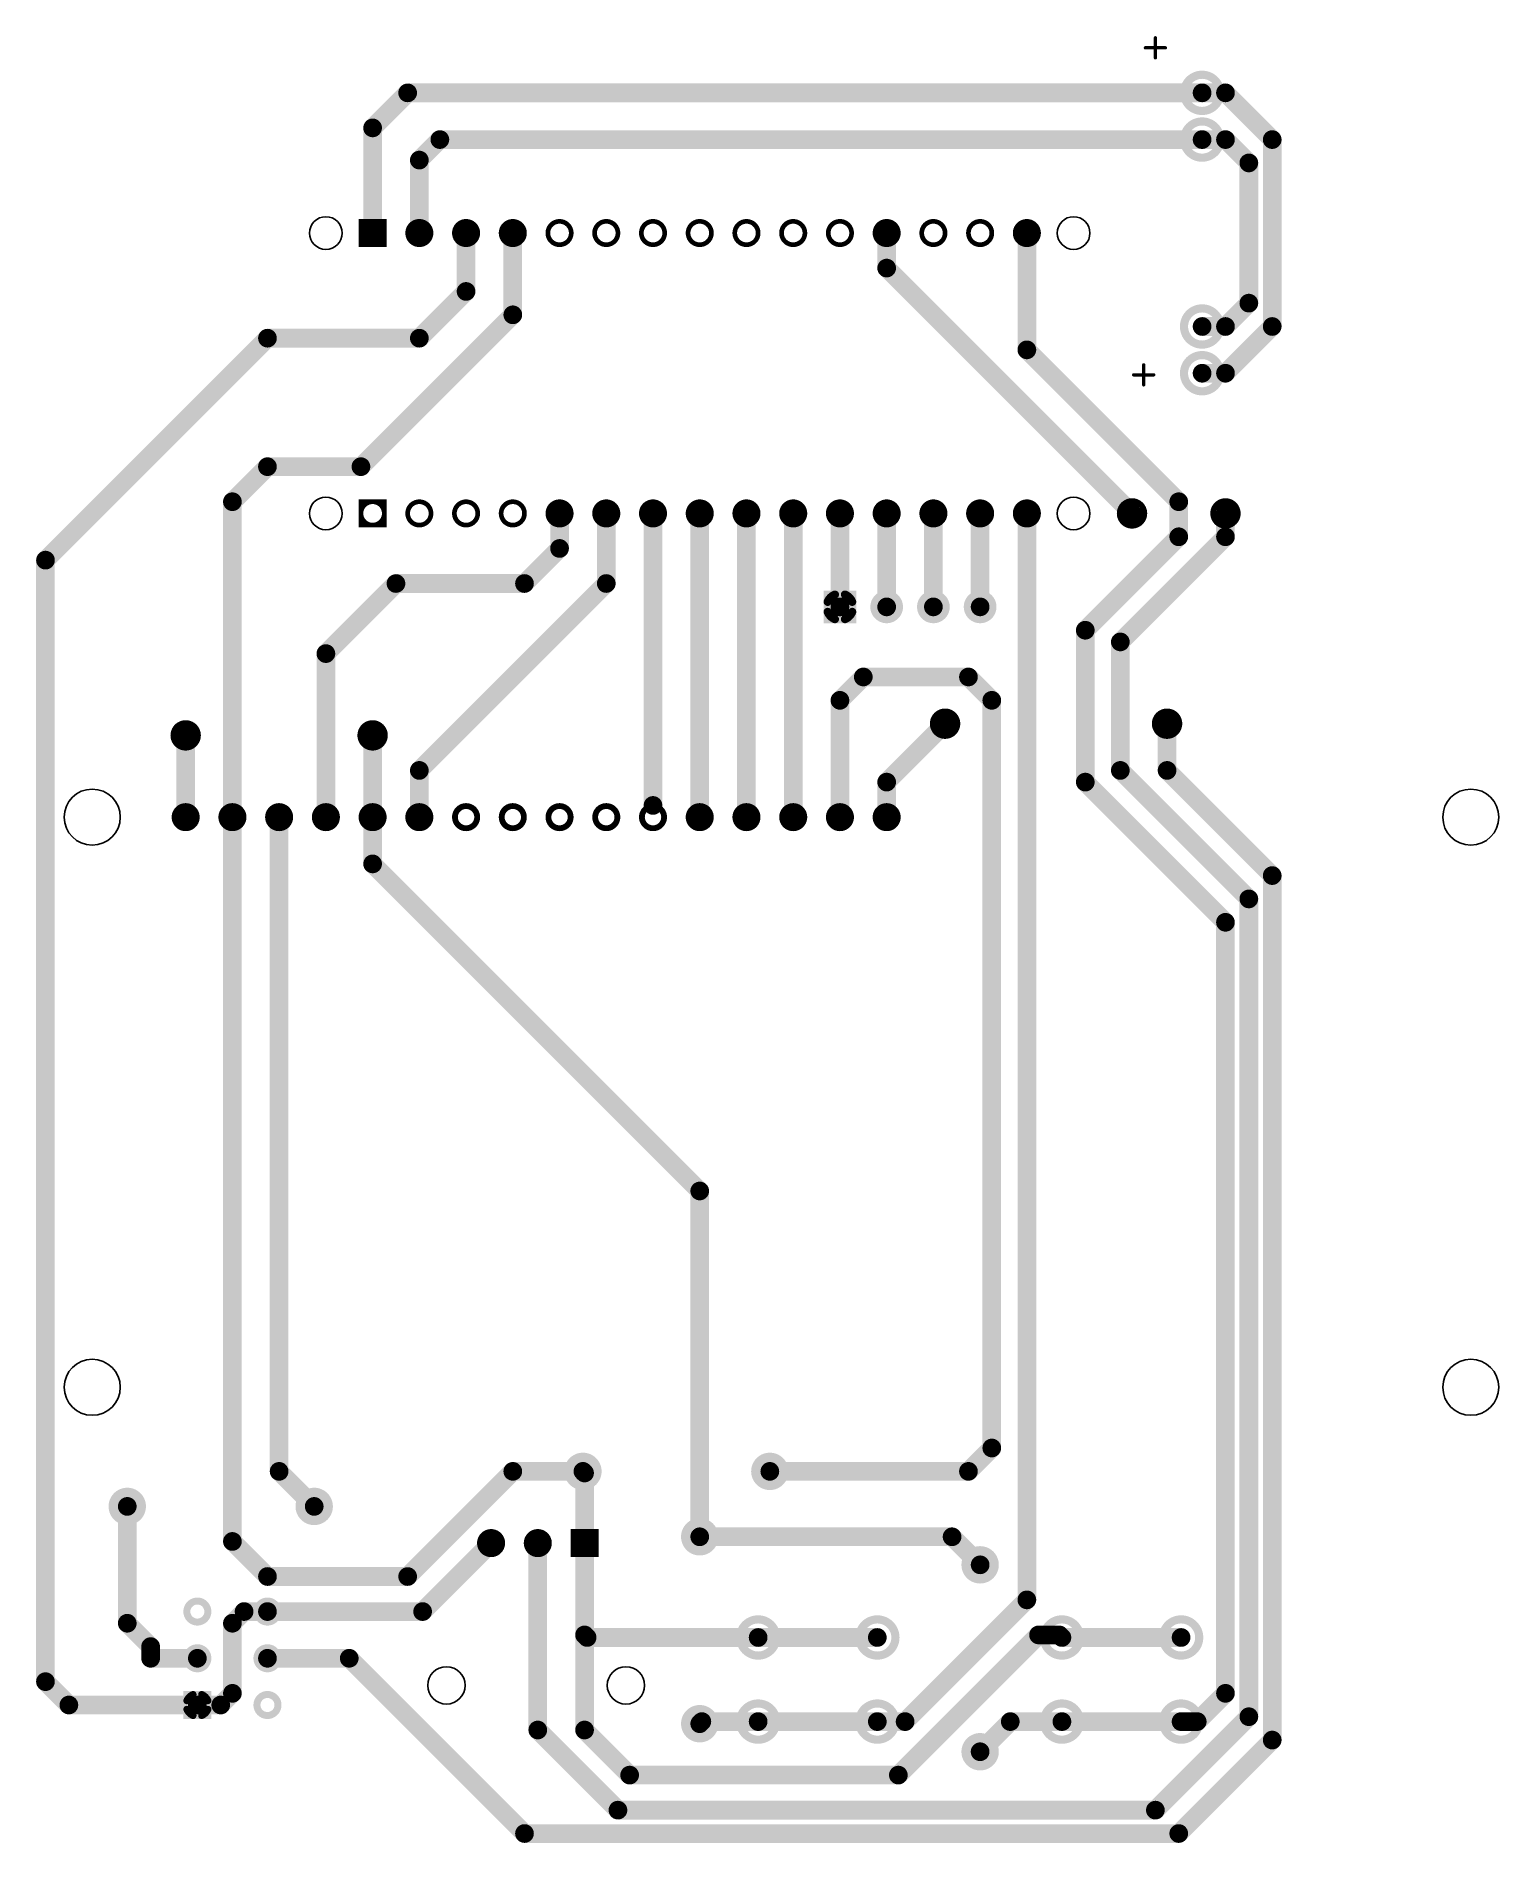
# Model space of a CAD drawing. Extents: x 16 to 95.5, y -12.6 to 85.6.
import ezdxf

# ---------------------------------------------------------------- set-up
doc = ezdxf.new("R2010")
doc.units = 0
doc.header["$MEASUREMENT"] = 0
doc.linetypes.add('SOLID', pattern=[0])
doc.layers.add('09_SOLDER', color=5, linetype='SOLID')

# ---------------------------------------------------------------- blocks, each defined once
blk = doc.blocks.new('PCBOARDS_LINE_END')
at = {"const_width": 12.7}
blk.add_lwpolyline([(6.35, 0, 1), (-6.35, 0, 1)], format="xyb", close=True, dxfattribs=at)

msp = doc.modelspace()

# ---------------------------------------------------------------- linework, layer by layer
at = {"layer": '09_SOLDER', "elevation": -0.007}
for points in [[(76.835, 85.5436, 0.1778, 0.1778, 0), (76.835, 84.455, 0, 0, 0)], [(76.2907, 84.9993, 0.1778, 0.1778, 0), (77.3793, 84.9993, 0, 0, 0)], [(36.195, 82.55, 1.016, 1.016, 0), (34.29, 80.645, 0, 0, 0)], [(79.375, 82.55, 1.016, 1.016, 0), (36.195, 82.55, 0, 0, 0)], [(80.645, 82.55, 1.016, 1.016, 0), (79.375, 82.55, 0, 0, 0)], [(83.185, 80.01, 1.016, 1.016, 0), (80.645, 82.55, 0, 0, 0)], [(34.29, 80.645, 1.016, 1.016, 0), (34.29, 74.93, 0, 0, 0)], [(37.945, 80.01, 1.016, 1.016, 0), (36.83, 78.895, 0, 0, 0)], [(79.375, 80.01, 1.016, 1.016, 0), (37.945, 80.01, 0, 0, 0)], [(79.375, 80.01, 1.016, 1.016, 0), (80.645, 80.01, 0, 0, 0)], [(81.915, 78.74, 1.016, 1.016, 0), (80.645, 80.01, 0, 0, 0)], [(83.185, 69.85, 1.016, 1.016, 0), (83.185, 80.01, 0, 0, 0)], [(36.83, 78.895, 1.016, 1.016, 0), (36.83, 74.93, 0, 0, 0)], [(81.915, 71.12, 1.016, 1.016, 0), (81.915, 78.74, 0, 0, 0)], [(33.8527, 75.565, 0.254, 0.254, 0.0913998), (33.655, 75.3673, 0, 0, 0)], [(34.925, 75.3673, 0.254, 0.254, 0.0913998), (34.7273, 75.565, 0, 0, 0)], [(39.37, 71.755, 1.016, 1.016, 0), (39.37, 74.93, 0, 0, 0)], [(41.91, 70.485, 1.016, 1.016, 0), (41.91, 74.93, 0, 0, 0)], [(62.23, 73.025, 1.016, 1.016, 0), (62.23, 74.93, 0, 0, 0)], [(69.85, 74.93, 1.016, 1.016, 0), (69.85, 68.58, 0, 0, 0)], [(33.655, 74.4927, 0.254, 0.254, 0.0913998), (33.8527, 74.295, 0, 0, 0)], [(34.7273, 74.295, 0.254, 0.254, 0.0913998), (34.925, 74.4927, 0, 0, 0)], [(62.23, 73.025, 1.016, 1.016, 0), (75.565, 59.69, 0, 0, 0)], [(36.83, 69.215, 1.016, 1.016, 0), (39.37, 71.755, 0, 0, 0)], [(33.655, 62.23, 1.016, 1.016, 0), (41.91, 70.485, 0, 0, 0)], [(81.915, 71.12, 1.016, 1.016, 0), (80.645, 69.85, 0, 0, 0)], [(79.375, 69.85, 1.016, 1.016, 0), (80.645, 69.85, 0, 0, 0)], [(80.645, 67.31, 1.016, 1.016, 0), (83.185, 69.85, 0, 0, 0)], [(16.51, 57.15, 1.016, 1.016, 0), (28.575, 69.215, 0, 0, 0)], [(28.575, 69.215, 1.016, 1.016, 0), (36.83, 69.215, 0, 0, 0)], [(69.85, 68.58, 1.016, 1.016, 0), (78.105, 60.325, 0, 0, 0)], [(76.2, 67.7636, 0.1778, 0.1778, 0), (76.2, 66.675, 0, 0, 0)], [(79.375, 67.31, 1.016, 1.016, 0), (80.645, 67.31, 0, 0, 0)], [(75.6557, 67.2193, 0.1778, 0.1778, 0), (76.7443, 67.2193, 0, 0, 0)], [(26.67, 60.325, 1.016, 1.016, 0), (28.575, 62.23, 0, 0, 0)], [(28.575, 62.23, 1.016, 1.016, 0), (33.655, 62.23, 0, 0, 0)], [(26.67, 43.18, 1.016, 1.016, 0), (26.67, 60.325, 0, 0, 0)], [(33.8527, 60.325, 0.254, 0.254, 0.0913998), (33.655, 60.1273, 0, 0, 0)], [(34.925, 60.1273, 0.254, 0.254, 0.0913998), (34.7273, 60.325, 0, 0, 0)], [(44.45, 57.785, 1.016, 1.016, 0), (44.45, 59.69, 0, 0, 0)], [(46.99, 59.69, 1.016, 1.016, 0), (46.99, 55.88, 0, 0, 0)], [(49.53, 59.69, 1.016, 1.016, 0), (49.53, 43.815, 0, 0, 0)], [(52.07, 59.69, 1.016, 1.016, 0), (52.07, 43.18, 0, 0, 0)], [(54.61, 59.69, 1.016, 1.016, 0), (54.61, 43.18, 0, 0, 0)], [(57.15, 59.69, 1.016, 1.016, 0), (57.15, 43.18, 0, 0, 0)], [(59.69, 59.69, 1.016, 1.016, 0), (59.69, 54.61, 0, 0, 0)], [(62.23, 54.61, 1.016, 1.016, 0), (62.23, 59.69, 0, 0, 0)], [(64.77, 59.69, 1.016, 1.016, 0), (64.77, 54.61, 0, 0, 0)], [(67.31, 59.69, 1.016, 1.016, 0), (67.31, 54.61, 0, 0, 0)], [(69.85, 59.69, 1.016, 1.016, 0), (69.85, 0.635, 0, 0, 0)], [(78.105, 58.42, 1.016, 1.016, 0), (78.105, 60.325, 0, 0, 0)], [(80.645, 58.42, 1.016, 1.016, 0), (80.645, 59.69, 0, 0, 0)], [(33.655, 59.2527, 0.254, 0.254, 0.0913998), (33.8527, 59.055, 0, 0, 0)], [(34.7273, 59.055, 0.254, 0.254, 0.0913998), (34.925, 59.2527, 0, 0, 0)], [(73.025, 53.34, 1.016, 1.016, 0), (78.105, 58.42, 0, 0, 0)], [(74.93, 52.705, 1.016, 1.016, 0), (80.645, 58.42, 0, 0, 0)], [(42.545, 55.88, 1.016, 1.016, 0), (44.45, 57.785, 0, 0, 0)], [(16.51, -3.81, 1.016, 1.016, 0), (16.51, 57.15, 0, 0, 0)], [(31.75, 52.07, 1.016, 1.016, 0), (35.56, 55.88, 0, 0, 0)], [(35.56, 55.88, 1.016, 1.016, 0), (42.545, 55.88, 0, 0, 0)], [(46.99, 55.88, 1.016, 1.016, 0), (36.83, 45.72, 0, 0, 0)], [(59.4165, 55.2767, 0.4445, 0.4445, 0.200676), (59.0232, 54.8835, 0, 0, 0)], [(60.3567, 54.8835, 0.4445, 0.4445, 0.200676), (59.9635, 55.2768, 0, 0, 0)], [(59.0233, 54.3365, 0.4445, 0.4445, 0.200676), (59.4165, 53.9432, 0, 0, 0)], [(59.9635, 53.9433, 0.4445, 0.4445, 0.200676), (60.3568, 54.3365, 0, 0, 0)], [(73.025, 45.085, 1.016, 1.016, 0), (73.025, 53.34, 0, 0, 0)], [(74.93, 45.72, 1.016, 1.016, 0), (74.93, 52.705, 0, 0, 0)], [(31.75, 43.18, 1.016, 1.016, 0), (31.75, 52.07, 0, 0, 0)], [(59.69, 49.53, 1.016, 1.016, 0), (60.96, 50.8, 0, 0, 0)], [(60.96, 50.8, 1.016, 1.016, 0), (66.675, 50.8, 0, 0, 0)], [(66.675, 50.8, 1.016, 1.016, 0), (67.945, 49.53, 0, 0, 0)], [(59.69, 43.18, 1.016, 1.016, 0), (59.69, 49.53, 0, 0, 0)], [(67.945, 8.89, 1.016, 1.016, 0), (67.945, 49.53, 0, 0, 0)], [(24.13, 47.625, 1.016, 1.016, 0), (24.13, 43.18, 0, 0, 0)], [(34.29, 43.18, 1.016, 1.016, 0), (34.29, 47.625, 0, 0, 0)], [(65.405, 48.26, 1.016, 1.016, 0), (62.23, 45.085, 0, 0, 0)], [(77.47, 45.72, 1.016, 1.016, 0), (77.47, 48.26, 0, 0, 0)], [(36.83, 45.72, 1.016, 1.016, 0), (36.83, 43.18, 0, 0, 0)], [(81.915, 38.735, 1.016, 1.016, 0), (74.93, 45.72, 0, 0, 0)], [(83.185, 40.005, 1.016, 1.016, 0), (77.47, 45.72, 0, 0, 0)], [(62.23, 45.085, 1.016, 1.016, 0), (62.23, 43.18, 0, 0, 0)], [(80.645, 37.465, 1.016, 1.016, 0), (73.025, 45.085, 0, 0, 0)], [(26.67, 3.81, 1.016, 1.016, 0), (26.67, 43.18, 0, 0, 0)], [(29.21, 43.18, 1.016, 1.016, 0), (29.21, 7.62, 0, 0, 0)], [(34.29, 40.64, 1.016, 1.016, 0), (34.29, 43.18, 0, 0, 0)], [(34.29, 40.64, 1.016, 1.016, 0), (52.07, 22.86, 0, 0, 0)], [(83.185, -6.985, 1.016, 1.016, 0), (83.185, 40.005, 0, 0, 0)], [(81.915, -5.715, 1.016, 1.016, 0), (81.915, 38.735, 0, 0, 0)], [(80.645, -4.445, 1.016, 1.016, 0), (80.645, 37.465, 0, 0, 0)], [(52.07, 4.064, 1.016, 1.016, 0), (52.07, 22.86, 0, 0, 0)], [(67.945, 8.89, 1.016, 1.016, 0), (66.675, 7.62, 0, 0, 0)], [(31.115, 5.715, 1.016, 1.016, 0), (29.21, 7.62, 0, 0, 0)], [(41.91, 7.62, 1.016, 1.016, 0), (36.195, 1.905, 0, 0, 0)], [(45.72, 7.62, 1.016, 1.016, 0), (41.91, 7.62, 0, 0, 0)], [(45.8089, 7.5311, 1.016, 1.016, 0), (45.72, 7.62, 0, 0, 0)], [(45.8089, 3.7211, 1.016, 1.016, 0), (45.8089, 7.5311, 0, 0, 0)], [(66.675, 7.62, 1.016, 1.016, 0), (55.88, 7.62, 0, 0, 0)], [(20.955, -0.635, 1.016, 1.016, 0), (20.955, 5.715, 0, 0, 0)], [(28.575, 1.905, 1.016, 1.016, 0), (26.67, 3.81, 0, 0, 0)], [(40.7289, 3.7211, 1.016, 1.016, 0), (37.0078, 0, 0, 0, 0)], [(43.2689, 3.7211, 1.016, 1.016, 0), (43.2689, -6.4389, 0, 0, 0)], [(45.3716, 4.3561, 0.254, 0.254, 0.0913998), (45.1739, 4.1584, 0, 0, 0)], [(45.8089, -1.27, 1.016, 1.016, 0), (45.8089, 3.7211, 0, 0, 0)], [(46.4439, 4.1584, 0.254, 0.254, 0.0913998), (46.2462, 4.3561, 0, 0, 0)], [(65.786, 4.064, 1.016, 1.016, 0), (52.07, 4.064, 0, 0, 0)], [(67.31, 2.54, 1.016, 1.016, 0), (65.786, 4.064, 0, 0, 0)], [(45.1739, 3.2838, 0.254, 0.254, 0.0913998), (45.3716, 3.0861, 0, 0, 0)], [(46.2462, 3.0861, 0.254, 0.254, 0.0913998), (46.4439, 3.2838, 0, 0, 0)], [(36.195, 1.905, 1.016, 1.016, 0), (28.575, 1.905, 0, 0, 0)], [(63.2333, -5.9817, 1.016, 1.016, 0), (69.85, 0.635, 0, 0, 0)], [(27.305, 0, 1.016, 1.016, 0), (26.67, -0.635, 0, 0, 0)], [(28.575, 0, 1.016, 1.016, 0), (27.305, 0, 0, 0, 0)], [(37.0078, 0, 1.016, 1.016, 0), (28.575, 0, 0, 0, 0)], [(22.225, -1.905, 1.016, 1.016, 0), (20.955, -0.635, 0, 0, 0)], [(26.67, -0.635, 1.016, 1.016, 0), (26.67, -4.445, 0, 0, 0)], [(45.8089, -1.27, 1.016, 1.016, 0), (45.8089, -6.4389, 0, 0, 0)], [(45.9486, -1.4097, 1.016, 1.016, 0), (45.8089, -1.27, 0, 0, 0)], [(55.245, -1.4097, 1.016, 1.016, 0), (45.9486, -1.4097, 0, 0, 0)], [(61.722, -1.4097, 1.016, 1.016, 0), (55.245, -1.4097, 0, 0, 0)], [(70.485, -1.27, 1.016, 1.016, 0), (62.865, -8.89, 0, 0, 0)], [(71.6153, -1.27, 1.016, 1.016, 0), (70.485, -1.27, 0, 0, 0)], [(71.755, -1.4097, 1.016, 1.016, 0), (71.6153, -1.27, 0, 0, 0)], [(78.232, -1.4097, 1.016, 1.016, 0), (71.755, -1.4097, 0, 0, 0)], [(22.225, -2.54, 1.016, 1.016, 0), (22.225, -1.905, 0, 0, 0)], [(24.765, -2.54, 1.016, 1.016, 0), (22.225, -2.54, 0, 0, 0)], [(28.575, -2.54, 1.016, 1.016, 0), (33.02, -2.54, 0, 0, 0)], [(33.02, -2.54, 1.016, 1.016, 0), (42.545, -12.065, 0, 0, 0)], [(17.78, -5.08, 1.016, 1.016, 0), (16.51, -3.81, 0, 0, 0)], [(24.765, -5.08, 1.016, 1.016, 0), (17.78, -5.08, 0, 0, 0)], [(24.5305, -4.5085, 0.381, 0.381, 0.200676), (24.1935, -4.8455, 0, 0, 0)], [(26.035, -5.08, 1.016, 1.016, 0), (24.765, -5.08, 0, 0, 0)], [(25.3365, -4.8455, 0.381, 0.381, 0.200676), (24.9995, -4.5085, 0, 0, 0)], [(26.67, -4.445, 1.016, 1.016, 0), (26.035, -5.08, 0, 0, 0)], [(80.645, -4.445, 1.016, 1.016, 0), (79.1083, -5.9817, 0, 0, 0)], [(24.1935, -5.3145, 0.381, 0.381, 0.200676), (24.5305, -5.6515, 0, 0, 0)], [(24.9995, -5.6515, 0.381, 0.381, 0.200676), (25.3365, -5.3145, 0, 0, 0)], [(52.1843, -5.9817, 1.016, 1.016, 0), (52.07, -6.096, 0, 0, 0)], [(55.245, -5.9817, 1.016, 1.016, 0), (52.1843, -5.9817, 0, 0, 0)], [(61.722, -5.9817, 1.016, 1.016, 0), (55.245, -5.9817, 0, 0, 0)], [(61.722, -5.9817, 1.016, 1.016, 0), (63.2333, -5.9817, 0, 0, 0)], [(67.31, -7.62, 1.016, 1.016, 0), (68.9483, -5.9817, 0, 0, 0)], [(68.9483, -5.9817, 1.016, 1.016, 0), (71.755, -5.9817, 0, 0, 0)], [(78.232, -5.9817, 1.016, 1.016, 0), (71.755, -5.9817, 0, 0, 0)], [(76.835, -10.795, 1.016, 1.016, 0), (81.915, -5.715, 0, 0, 0)], [(79.1083, -5.9817, 1.016, 1.016, 0), (78.232, -5.9817, 0, 0, 0)], [(43.2689, -6.4389, 1.016, 1.016, 0), (47.625, -10.795, 0, 0, 0)], [(45.8089, -6.4389, 1.016, 1.016, 0), (48.26, -8.89, 0, 0, 0)], [(78.105, -12.065, 1.016, 1.016, 0), (83.185, -6.985, 0, 0, 0)], [(48.26, -8.89, 1.016, 1.016, 0), (62.865, -8.89, 0, 0, 0)], [(47.625, -10.795, 1.016, 1.016, 0), (76.835, -10.795, 0, 0, 0)], [(78.105, -12.065, 1.016, 1.016, 0), (42.545, -12.065, 0, 0, 0)]]:
    msp.add_lwpolyline(points, format="xyseb", dxfattribs=at)
for points, const_width in [([(80.3592, 82.55, 1), (78.3907, 82.55, 1)], 0.4445), ([(80.3593, 80.01, 1), (78.3908, 80.01, 1)], 0.4445), ([(34.925, 74.93, 1), (33.655, 74.93, 1)], 0.254), ([(37.465, 74.93, 1), (36.195, 74.93, 1)], 0.254), ([(40.005, 74.93, 1), (38.735, 74.93, 1)], 0.254), ([(42.545, 74.93, 1), (41.275, 74.93, 1)], 0.254), ([(45.085, 74.93, 1), (43.815, 74.93, 1)], 0.254), ([(47.625, 74.93, 1), (46.355, 74.93, 1)], 0.254), ([(50.165, 74.93, 1), (48.895, 74.93, 1)], 0.254), ([(52.705, 74.93, 1), (51.435, 74.93, 1)], 0.254), ([(55.245, 74.93, 1), (53.975, 74.93, 1)], 0.254), ([(57.785, 74.93, 1), (56.515, 74.93, 1)], 0.254), ([(60.325, 74.93, 1), (59.055, 74.93, 1)], 0.254), ([(62.865, 74.93, 1), (61.595, 74.93, 1)], 0.254), ([(65.405, 74.93, 1), (64.135, 74.93, 1)], 0.254), ([(67.945, 74.93, 1), (66.675, 74.93, 1)], 0.254), ([(70.485, 74.93, 1), (69.215, 74.93, 1)], 0.254), ([(80.3592, 69.85, 1), (78.3907, 69.85, 1)], 0.4445), ([(80.3592, 67.31, 1), (78.3907, 67.31, 1)], 0.4445), ([(34.925, 59.69, 1), (33.655, 59.69, 1)], 0.254), ([(37.465, 59.69, 1), (36.195, 59.69, 1)], 0.254), ([(40.005, 59.69, 1), (38.735, 59.69, 1)], 0.254), ([(42.545, 59.69, 1), (41.275, 59.69, 1)], 0.254), ([(45.085, 59.69, 1), (43.815, 59.69, 1)], 0.254), ([(47.625, 59.69, 1), (46.355, 59.69, 1)], 0.254), ([(50.165, 59.69, 1), (48.895, 59.69, 1)], 0.254), ([(52.705, 59.69, 1), (51.435, 59.69, 1)], 0.254), ([(55.245, 59.69, 1), (53.975, 59.69, 1)], 0.254), ([(57.785, 59.69, 1), (56.515, 59.69, 1)], 0.254), ([(60.325, 59.69, 1), (59.055, 59.69, 1)], 0.254), ([(62.865, 59.69, 1), (61.595, 59.69, 1)], 0.254), ([(65.405, 59.69, 1), (64.135, 59.69, 1)], 0.254), ([(67.945, 59.69, 1), (66.675, 59.69, 1)], 0.254), ([(70.485, 59.69, 1), (69.215, 59.69, 1)], 0.254), ([(76.2318, 59.69, 1), (74.8982, 59.69, 1)], 0.3175), ([(81.3117, 59.69, 1), (79.9782, 59.69, 1)], 0.3175), ([(60.3567, 54.61, 1), (59.0232, 54.61, 1)], 0.4445), ([(62.8968, 54.61, 1), (61.5632, 54.61, 1)], 0.4445), ([(65.4368, 54.61, 1), (64.1033, 54.61, 1)], 0.4445), ([(67.9767, 54.61, 1), (66.6432, 54.61, 1)], 0.4445), ([(24.7967, 47.625, 1), (23.4632, 47.625, 1)], 0.3175), ([(34.9568, 47.625, 1), (33.6232, 47.625, 1)], 0.3175), ([(66.0718, 48.26, 1), (64.7382, 48.26, 1)], 0.3175), ([(78.1367, 48.26, 1), (76.8032, 48.26, 1)], 0.3175), ([(24.7332, 43.18, 1), (23.5267, 43.18, 1)], 0.3175), ([(27.2732, 43.18, 1), (26.0668, 43.18, 1)], 0.3175), ([(29.8132, 43.18, 1), (28.6067, 43.18, 1)], 0.3175), ([(32.3532, 43.18, 1), (31.1468, 43.18, 1)], 0.3175), ([(34.8933, 43.18, 1), (33.6868, 43.18, 1)], 0.3175), ([(37.4333, 43.18, 1), (36.2268, 43.18, 1)], 0.3175), ([(39.9733, 43.18, 1), (38.7668, 43.18, 1)], 0.3175), ([(42.5132, 43.18, 1), (41.3067, 43.18, 1)], 0.3175), ([(45.0532, 43.18, 1), (43.8468, 43.18, 1)], 0.3175), ([(47.5932, 43.18, 1), (46.3867, 43.18, 1)], 0.3175), ([(50.1332, 43.18, 1), (48.9268, 43.18, 1)], 0.3175), ([(52.6732, 43.18, 1), (51.4667, 43.18, 1)], 0.3175), ([(55.2133, 43.18, 1), (54.0067, 43.18, 1)], 0.3175), ([(57.7533, 43.18, 1), (56.5467, 43.18, 1)], 0.3175), ([(60.2933, 43.18, 1), (59.0867, 43.18, 1)], 0.3175), ([(62.8333, 43.18, 1), (61.6267, 43.18, 1)], 0.3175), ([(46.4503, 7.62, 1), (44.9898, 7.62, 1)], 0.5715), ([(56.6103, 7.62, 1), (55.1497, 7.62, 1)], 0.5715), ([(21.6853, 5.715, 1), (20.2248, 5.715, 1)], 0.5715), ([(31.8453, 5.715, 1), (30.3848, 5.715, 1)], 0.5715), ([(52.8002, 4.064, 1), (51.3397, 4.064, 1)], 0.5715), ([(41.3639, 3.7211, 1), (40.0939, 3.7211, 1)], 0.254), ([(43.9039, 3.7211, 1), (42.6339, 3.7211, 1)], 0.254), ([(46.4439, 3.7211, 1), (45.1739, 3.7211, 1)], 0.254), ([(68.0402, 2.54, 1), (66.5797, 2.54, 1)], 0.5715), ([(25.3365, 0, 1), (24.1935, 0, 1)], 0.381), ([(29.1465, 0, 1), (28.0035, 0, 1)], 0.381), ([(56.2292, -1.4097, 1), (54.2607, -1.4097, 1)], 0.4445), ([(62.7062, -1.4097, 1), (60.7377, -1.4097, 1)], 0.4445), ([(72.7392, -1.4097, 1), (70.7708, -1.4097, 1)], 0.4445), ([(79.2162, -1.4097, 1), (77.2477, -1.4097, 1)], 0.4445), ([(25.3365, -2.54, 1), (24.1935, -2.54, 1)], 0.381), ([(29.1465, -2.54, 1), (28.0035, -2.54, 1)], 0.381), ([(25.3365, -5.08, 1), (24.1935, -5.08, 1)], 0.381), ([(29.1465, -5.08, 1), (28.0035, -5.08, 1)], 0.381), ([(56.2292, -5.9817, 1), (54.2607, -5.9817, 1)], 0.4445), ([(62.7062, -5.9817, 1), (60.7377, -5.9817, 1)], 0.4445), ([(72.7392, -5.9817, 1), (70.7708, -5.9817, 1)], 0.4445), ([(79.2162, -5.9817, 1), (77.2477, -5.9817, 1)], 0.4445), ([(52.8002, -6.096, 1), (51.3397, -6.096, 1)], 0.5715), ([(68.0403, -7.62, 1), (66.5797, -7.62, 1)], 0.5715)]:
    msp.add_lwpolyline(points, format="xyb", close=True, dxfattribs=dict(at, const_width=const_width))
for points in [[(32.639, 74.93, 1), (30.861, 74.93, 1)], [(73.279, 74.93, 1), (71.501, 74.93, 1)], [(32.639, 59.69, 1), (30.861, 59.69, 1)], [(73.279, 59.69, 1), (71.501, 59.69, 1)], [(20.574, 43.18, 1), (17.526, 43.18, 1)], [(95.504, 43.18, 1), (92.456, 43.18, 1)], [(20.574, 12.192, 1), (17.526, 12.192, 1)], [(95.504, 12.192, 1), (92.456, 12.192, 1)], [(39.3192, -4.0132, 1), (37.2872, -4.0132, 1)], [(49.0728, -4.0132, 1), (47.0408, -4.0132, 1)]]:
    msp.add_lwpolyline(points, format="xyb", close=True, dxfattribs=at)
for points, const_width in [([(34.925, 75.565), (33.655, 75.565), (33.655, 74.295), (34.925, 74.295)], 0.254), ([(34.925, 60.325), (33.655, 60.325), (33.655, 59.055), (34.925, 59.055)], 0.254), ([(59.0232, 55.2768), (59.0232, 53.9432), (60.3567, 53.9432), (60.3567, 55.2768)], 0.4445), ([(45.1739, 4.3561), (45.1739, 3.0861), (46.4439, 3.0861), (46.4439, 4.3561)], 0.254), ([(24.1935, -4.5085), (24.1935, -5.6515), (25.3365, -5.6515), (25.3365, -4.5085)], 0.381)]:
    msp.add_lwpolyline(points, close=True, dxfattribs=dict(at, const_width=const_width))

# ---------------------------------------------------------------- block references
at = {"layer": '09_SOLDER'}
for p, xscale, yscale in [((76.835, 85.5436, -0.007), 0.007, 0.007), ((76.2907, 84.9993, -0.007), 0.007, 0.007), ((76.835, 84.455, -0.007), 0.007, 0.007), ((77.3793, 84.9993, -0.007), 0.007, 0.007), ((36.195, 82.55, -0.007), 0.04, 0.04), ((36.195, 82.55, -0.007), 0.04, 0.04), ((79.375, 82.55, -0.007), 0.04, 0.04), ((79.375, 82.55, -0.007), 0.04, 0.04), ((80.645, 82.55, -0.007), 0.04, 0.04), ((80.645, 82.55, -0.007), 0.04, 0.04), ((34.29, 80.645, -0.007), 0.04, 0.04), ((34.29, 80.645, -0.007), 0.04, 0.04), ((37.945, 80.01, -0.007), 0.04, 0.04), ((37.945, 80.01, -0.007), 0.04, 0.04), ((79.375, 80.01, -0.007), 0.04, 0.04), ((79.375, 80.01, -0.007), 0.04, 0.04), ((80.645, 80.01, -0.007), 0.04, 0.04), ((80.645, 80.01, -0.007), 0.04, 0.04), ((83.185, 80.01, -0.007), 0.04, 0.04), ((83.185, 80.01, -0.007), 0.04, 0.04), ((36.83, 78.895, -0.007), 0.04, 0.04), ((36.83, 78.895, -0.007), 0.04, 0.04), ((81.915, 78.74, -0.007), 0.04, 0.04), ((81.915, 78.74, -0.007), 0.04, 0.04), ((33.8527, 75.565, -0.007), 0.01, 0.01), ((34.7273, 75.565, -0.007), 0.01, 0.01), ((33.655, 75.3673, -0.007), 0.01, 0.01), ((34.29, 74.93, -0.007), 0.04, 0.04), ((34.925, 75.3673, -0.007), 0.01, 0.01), ((36.83, 74.93, -0.007), 0.04, 0.04), ((39.37, 74.93, -0.007), 0.04, 0.04), ((41.91, 74.93, -0.007), 0.04, 0.04), ((62.23, 74.93, -0.007), 0.04, 0.04), ((69.85, 74.93, -0.007), 0.04, 0.04), ((33.655, 74.4927, -0.007), 0.01, 0.01), ((33.8527, 74.295, -0.007), 0.01, 0.01), ((34.7273, 74.295, -0.007), 0.01, 0.01), ((34.925, 74.4927, -0.007), 0.01, 0.01), ((62.23, 73.025, -0.007), 0.04, 0.04), ((62.23, 73.025, -0.007), 0.04, 0.04), ((39.37, 71.755, -0.007), 0.04, 0.04), ((39.37, 71.755, -0.007), 0.04, 0.04), ((41.91, 70.485, -0.007), 0.04, 0.04), ((41.91, 70.485, -0.007), 0.04, 0.04), ((81.915, 71.12, -0.007), 0.04, 0.04), ((81.915, 71.12, -0.007), 0.04, 0.04), ((79.375, 69.85, -0.007), 0.04, 0.04), ((80.645, 69.85, -0.007), 0.04, 0.04), ((80.645, 69.85, -0.007), 0.04, 0.04), ((83.185, 69.85, -0.007), 0.04, 0.04), ((83.185, 69.85, -0.007), 0.04, 0.04), ((28.575, 69.215, -0.007), 0.04, 0.04), ((28.575, 69.215, -0.007), 0.04, 0.04), ((36.83, 69.215, -0.007), 0.04, 0.04), ((36.83, 69.215, -0.007), 0.04, 0.04), ((69.85, 68.58, -0.007), 0.04, 0.04), ((69.85, 68.58, -0.007), 0.04, 0.04), ((76.2, 67.7636, -0.007), 0.007, 0.007), ((79.375, 67.31, -0.007), 0.04, 0.04), ((80.645, 67.31, -0.007), 0.04, 0.04), ((80.645, 67.31, -0.007), 0.04, 0.04), ((75.6557, 67.2193, -0.007), 0.007, 0.007), ((76.7443, 67.2193, -0.007), 0.007, 0.007), ((76.2, 66.675, -0.007), 0.007, 0.007), ((28.575, 62.23, -0.007), 0.04, 0.04), ((28.575, 62.23, -0.007), 0.04, 0.04), ((33.655, 62.23, -0.007), 0.04, 0.04), ((33.655, 62.23, -0.007), 0.04, 0.04), ((26.67, 60.325, -0.007), 0.04, 0.04), ((26.67, 60.325, -0.007), 0.04, 0.04), ((33.655, 60.1273, -0.007), 0.01, 0.01), ((33.8527, 60.325, -0.007), 0.01, 0.01), ((34.7273, 60.325, -0.007), 0.01, 0.01), ((34.925, 60.1273, -0.007), 0.01, 0.01), ((44.45, 59.69, -0.007), 0.04, 0.04), ((46.99, 59.69, -0.007), 0.04, 0.04), ((49.53, 59.69, -0.007), 0.04, 0.04), ((52.07, 59.69, -0.007), 0.04, 0.04), ((54.61, 59.69, -0.007), 0.04, 0.04), ((57.15, 59.69, -0.007), 0.04, 0.04), ((59.69, 59.69, -0.007), 0.04, 0.04), ((62.23, 59.69, -0.007), 0.04, 0.04), ((64.77, 59.69, -0.007), 0.04, 0.04), ((67.31, 59.69, -0.007), 0.04, 0.04), ((69.85, 59.69, -0.007), 0.04, 0.04), ((75.565, 59.69, -0.007), 0.04, 0.04), ((78.105, 60.325, -0.007), 0.04, 0.04), ((78.105, 60.325, -0.007), 0.04, 0.04), ((80.645, 59.69, -0.007), 0.04, 0.04), ((33.655, 59.2527, -0.007), 0.01, 0.01), ((33.8527, 59.055, -0.007), 0.01, 0.01), ((34.7273, 59.055, -0.007), 0.01, 0.01), ((34.925, 59.2527, -0.007), 0.01, 0.01), ((78.105, 58.42, -0.007), 0.04, 0.04), ((78.105, 58.42, -0.007), 0.04, 0.04), ((80.645, 58.42, -0.007), 0.04, 0.04), ((80.645, 58.42, -0.007), 0.04, 0.04), ((44.45, 57.785, -0.007), 0.04, 0.04), ((44.45, 57.785, -0.007), 0.04, 0.04), ((16.51, 57.15, -0.007), 0.04, 0.04), ((16.51, 57.15, -0.007), 0.04, 0.04), ((35.56, 55.88, -0.007), 0.04, 0.04), ((35.56, 55.88, -0.007), 0.04, 0.04), ((42.545, 55.88, -0.007), 0.04, 0.04), ((42.545, 55.88, -0.007), 0.04, 0.04), ((46.99, 55.88, -0.007), 0.04, 0.04), ((46.99, 55.88, -0.007), 0.04, 0.04), ((59.0232, 54.8835, -0.007), 0.0175, 0.0175), ((59.69, 54.61, -0.007), 0.04, 0.04), ((59.4165, 55.2767, -0.007), 0.0175, 0.0175), ((59.9635, 55.2768, -0.007), 0.0175, 0.0175), ((60.3567, 54.8835, -0.007), 0.0175, 0.0175), ((62.23, 54.61, -0.007), 0.04, 0.04), ((64.77, 54.61, -0.007), 0.04, 0.04), ((67.31, 54.61, -0.007), 0.04, 0.04), ((59.0233, 54.3365, -0.007), 0.0175, 0.0175), ((59.4165, 53.9432, -0.007), 0.0175, 0.0175), ((59.9635, 53.9433, -0.007), 0.0175, 0.0175), ((60.3568, 54.3365, -0.007), 0.0175, 0.0175), ((73.025, 53.34, -0.007), 0.04, 0.04), ((73.025, 53.34, -0.007), 0.04, 0.04), ((74.93, 52.705, -0.007), 0.04, 0.04), ((74.93, 52.705, -0.007), 0.04, 0.04), ((31.75, 52.07, -0.007), 0.04, 0.04), ((31.75, 52.07, -0.007), 0.04, 0.04), ((60.96, 50.8, -0.007), 0.04, 0.04), ((60.96, 50.8, -0.007), 0.04, 0.04), ((66.675, 50.8, -0.007), 0.04, 0.04), ((66.675, 50.8, -0.007), 0.04, 0.04), ((59.69, 49.53, -0.007), 0.04, 0.04), ((59.69, 49.53, -0.007), 0.04, 0.04), ((67.945, 49.53, -0.007), 0.04, 0.04), ((67.945, 49.53, -0.007), 0.04, 0.04), ((24.13, 47.625, -0.007), 0.04, 0.04), ((34.29, 47.625, -0.007), 0.04, 0.04), ((65.405, 48.26, -0.007), 0.04, 0.04), ((77.47, 48.26, -0.007), 0.04, 0.04), ((36.83, 45.72, -0.007), 0.04, 0.04), ((36.83, 45.72, -0.007), 0.04, 0.04), ((74.93, 45.72, -0.007), 0.04, 0.04), ((74.93, 45.72, -0.007), 0.04, 0.04), ((77.47, 45.72, -0.007), 0.04, 0.04), ((77.47, 45.72, -0.007), 0.04, 0.04), ((62.23, 45.085, -0.007), 0.04, 0.04), ((62.23, 45.085, -0.007), 0.04, 0.04), ((73.025, 45.085, -0.007), 0.04, 0.04), ((73.025, 45.085, -0.007), 0.04, 0.04), ((49.53, 43.815, -0.007), 0.04, 0.04), ((24.13, 43.18, -0.007), 0.04, 0.04), ((26.67, 43.18, -0.007), 0.04, 0.04), ((26.67, 43.18, -0.007), 0.04, 0.04), ((29.21, 43.18, -0.007), 0.04, 0.04), ((31.75, 43.18, -0.007), 0.04, 0.04), ((34.29, 43.18, -0.007), 0.04, 0.04), ((34.29, 43.18, -0.007), 0.04, 0.04), ((36.83, 43.18, -0.007), 0.04, 0.04), ((52.07, 43.18, -0.007), 0.04, 0.04), ((54.61, 43.18, -0.007), 0.04, 0.04), ((57.15, 43.18, -0.007), 0.04, 0.04), ((59.69, 43.18, -0.007), 0.04, 0.04), ((62.23, 43.18, -0.007), 0.04, 0.04), ((34.29, 40.64, -0.007), 0.04, 0.04), ((34.29, 40.64, -0.007), 0.04, 0.04), ((83.185, 40.005, -0.007), 0.04, 0.04), ((83.185, 40.005, -0.007), 0.04, 0.04), ((81.915, 38.735, -0.007), 0.04, 0.04), ((81.915, 38.735, -0.007), 0.04, 0.04), ((80.645, 37.465, -0.007), 0.04, 0.04), ((80.645, 37.465, -0.007), 0.04, 0.04), ((52.07, 22.86, -0.007), 0.04, 0.04), ((52.07, 22.86, -0.007), 0.04, 0.04), ((67.945, 8.89, -0.007), 0.04, 0.04), ((67.945, 8.89, -0.007), 0.04, 0.04), ((29.21, 7.62, -0.007), 0.04, 0.04), ((29.21, 7.62, -0.007), 0.04, 0.04), ((41.91, 7.62, -0.007), 0.04, 0.04), ((41.91, 7.62, -0.007), 0.04, 0.04), ((45.72, 7.62, -0.007), 0.04, 0.04), ((45.72, 7.62, -0.007), 0.04, 0.04), ((45.8089, 7.5311, -0.007), 0.04, 0.04), ((45.8089, 7.5311, -0.007), 0.04, 0.04), ((55.88, 7.62, -0.007), 0.04, 0.04), ((66.675, 7.62, -0.007), 0.04, 0.04), ((66.675, 7.62, -0.007), 0.04, 0.04), ((20.955, 5.715, -0.007), 0.04, 0.04), ((31.115, 5.715, -0.007), 0.04, 0.04), ((26.67, 3.81, -0.007), 0.04, 0.04), ((26.67, 3.81, -0.007), 0.04, 0.04), ((40.7289, 3.7211, -0.007), 0.04, 0.04), ((43.2689, 3.7211, -0.007), 0.04, 0.04), ((45.1739, 4.1584, -0.007), 0.01, 0.01), ((45.3716, 4.3561, -0.007), 0.01, 0.01), ((45.8089, 3.7211, -0.007), 0.04, 0.04), ((45.8089, 3.7211, -0.007), 0.04, 0.04), ((46.2462, 4.3561, -0.007), 0.01, 0.01), ((46.4439, 4.1584, -0.007), 0.01, 0.01), ((52.07, 4.064, -0.007), 0.04, 0.04), ((52.07, 4.064, -0.007), 0.04, 0.04), ((65.786, 4.064, -0.007), 0.04, 0.04), ((65.786, 4.064, -0.007), 0.04, 0.04), ((45.1739, 3.2838, -0.007), 0.01, 0.01), ((45.3716, 3.0861, -0.007), 0.01, 0.01), ((46.2462, 3.0861, -0.007), 0.01, 0.01), ((46.4439, 3.2838, -0.007), 0.01, 0.01), ((67.31, 2.54, -0.007), 0.04, 0.04), ((28.575, 1.905, -0.007), 0.04, 0.04), ((28.575, 1.905, -0.007), 0.04, 0.04), ((36.195, 1.905, -0.007), 0.04, 0.04), ((36.195, 1.905, -0.007), 0.04, 0.04), ((69.85, 0.635, -0.007), 0.04, 0.04), ((69.85, 0.635, -0.007), 0.04, 0.04), ((27.305, 0, -0.007), 0.04, 0.04), ((27.305, 0, -0.007), 0.04, 0.04), ((28.575, 0, -0.007), 0.04, 0.04), ((28.575, 0, -0.007), 0.04, 0.04), ((37.0078, 0, -0.007), 0.04, 0.04), ((37.0078, 0, -0.007), 0.04, 0.04), ((20.955, -0.635, -0.007), 0.04, 0.04), ((20.955, -0.635, -0.007), 0.04, 0.04), ((26.67, -0.635, -0.007), 0.04, 0.04), ((26.67, -0.635, -0.007), 0.04, 0.04), ((45.8089, -1.27, -0.007), 0.04, 0.04), ((45.8089, -1.27, -0.007), 0.04, 0.04), ((45.8089, -1.27, -0.007), 0.04, 0.04), ((45.9486, -1.4097, -0.007), 0.04, 0.04), ((45.9486, -1.4097, -0.007), 0.04, 0.04), ((55.245, -1.4097, -0.007), 0.04, 0.04), ((55.245, -1.4097, -0.007), 0.04, 0.04), ((61.722, -1.4097, -0.007), 0.04, 0.04), ((70.485, -1.27, -0.007), 0.04, 0.04), ((70.485, -1.27, -0.007), 0.04, 0.04), ((71.6153, -1.27, -0.007), 0.04, 0.04), ((71.6153, -1.27, -0.007), 0.04, 0.04), ((71.755, -1.4097, -0.007), 0.04, 0.04), ((71.755, -1.4097, -0.007), 0.04, 0.04), ((78.232, -1.4097, -0.007), 0.04, 0.04), ((22.225, -1.905, -0.007), 0.04, 0.04), ((22.225, -1.905, -0.007), 0.04, 0.04), ((22.225, -2.54, -0.007), 0.04, 0.04), ((22.225, -2.54, -0.007), 0.04, 0.04), ((24.765, -2.54, -0.007), 0.04, 0.04), ((28.575, -2.54, -0.007), 0.04, 0.04), ((33.02, -2.54, -0.007), 0.04, 0.04), ((33.02, -2.54, -0.007), 0.04, 0.04), ((16.51, -3.81, -0.007), 0.04, 0.04), ((16.51, -3.81, -0.007), 0.04, 0.04), ((17.78, -5.08, -0.007), 0.04, 0.04), ((17.78, -5.08, -0.007), 0.04, 0.04), ((24.1935, -4.8455, -0.007), 0.015, 0.015), ((24.765, -5.08, -0.007), 0.04, 0.04), ((24.765, -5.08, -0.007), 0.04, 0.04), ((24.5305, -4.5085, -0.007), 0.015, 0.015), ((24.9995, -4.5085, -0.007), 0.015, 0.015), ((25.3365, -4.8455, -0.007), 0.015, 0.015), ((26.035, -5.08, -0.007), 0.04, 0.04), ((26.035, -5.08, -0.007), 0.04, 0.04), ((26.67, -4.445, -0.007), 0.04, 0.04), ((26.67, -4.445, -0.007), 0.04, 0.04), ((80.645, -4.445, -0.007), 0.04, 0.04), ((80.645, -4.445, -0.007), 0.04, 0.04), ((24.1935, -5.3145, -0.007), 0.015, 0.015), ((24.5305, -5.6515, -0.007), 0.015, 0.015), ((24.9995, -5.6515, -0.007), 0.015, 0.015), ((25.3365, -5.3145, -0.007), 0.015, 0.015), ((52.07, -6.096, -0.007), 0.04, 0.04), ((52.1843, -5.9817, -0.007), 0.04, 0.04), ((52.1843, -5.9817, -0.007), 0.04, 0.04), ((55.245, -5.9817, -0.007), 0.04, 0.04), ((55.245, -5.9817, -0.007), 0.04, 0.04), ((61.722, -5.9817, -0.007), 0.04, 0.04), ((61.722, -5.9817, -0.007), 0.04, 0.04), ((63.2333, -5.9817, -0.007), 0.04, 0.04), ((63.2333, -5.9817, -0.007), 0.04, 0.04), ((68.9483, -5.9817, -0.007), 0.04, 0.04), ((68.9483, -5.9817, -0.007), 0.04, 0.04), ((71.755, -5.9817, -0.007), 0.04, 0.04), ((71.755, -5.9817, -0.007), 0.04, 0.04), ((78.232, -5.9817, -0.007), 0.04, 0.04), ((78.232, -5.9817, -0.007), 0.04, 0.04), ((79.1083, -5.9817, -0.007), 0.04, 0.04), ((79.1083, -5.9817, -0.007), 0.04, 0.04), ((81.915, -5.715, -0.007), 0.04, 0.04), ((81.915, -5.715, -0.007), 0.04, 0.04), ((43.2689, -6.4389, -0.007), 0.04, 0.04), ((43.2689, -6.4389, -0.007), 0.04, 0.04), ((45.8089, -6.4389, -0.007), 0.04, 0.04), ((45.8089, -6.4389, -0.007), 0.04, 0.04), ((83.185, -6.985, -0.007), 0.04, 0.04), ((83.185, -6.985, -0.007), 0.04, 0.04), ((67.31, -7.62, -0.007), 0.04, 0.04), ((48.26, -8.89, -0.007), 0.04, 0.04), ((48.26, -8.89, -0.007), 0.04, 0.04), ((62.865, -8.89, -0.007), 0.04, 0.04), ((62.865, -8.89, -0.007), 0.04, 0.04), ((47.625, -10.795, -0.007), 0.04, 0.04), ((47.625, -10.795, -0.007), 0.04, 0.04), ((76.835, -10.795, -0.007), 0.04, 0.04), ((76.835, -10.795, -0.007), 0.04, 0.04), ((42.545, -12.065, -0.007), 0.04, 0.04), ((42.545, -12.065, -0.007), 0.04, 0.04), ((78.105, -12.065, -0.007), 0.04, 0.04), ((78.105, -12.065, -0.007), 0.04, 0.04)]:
    msp.add_blockref('PCBOARDS_LINE_END', p, dxfattribs=dict(at, xscale=xscale, yscale=yscale))

doc.saveas('drawing.dxf')
